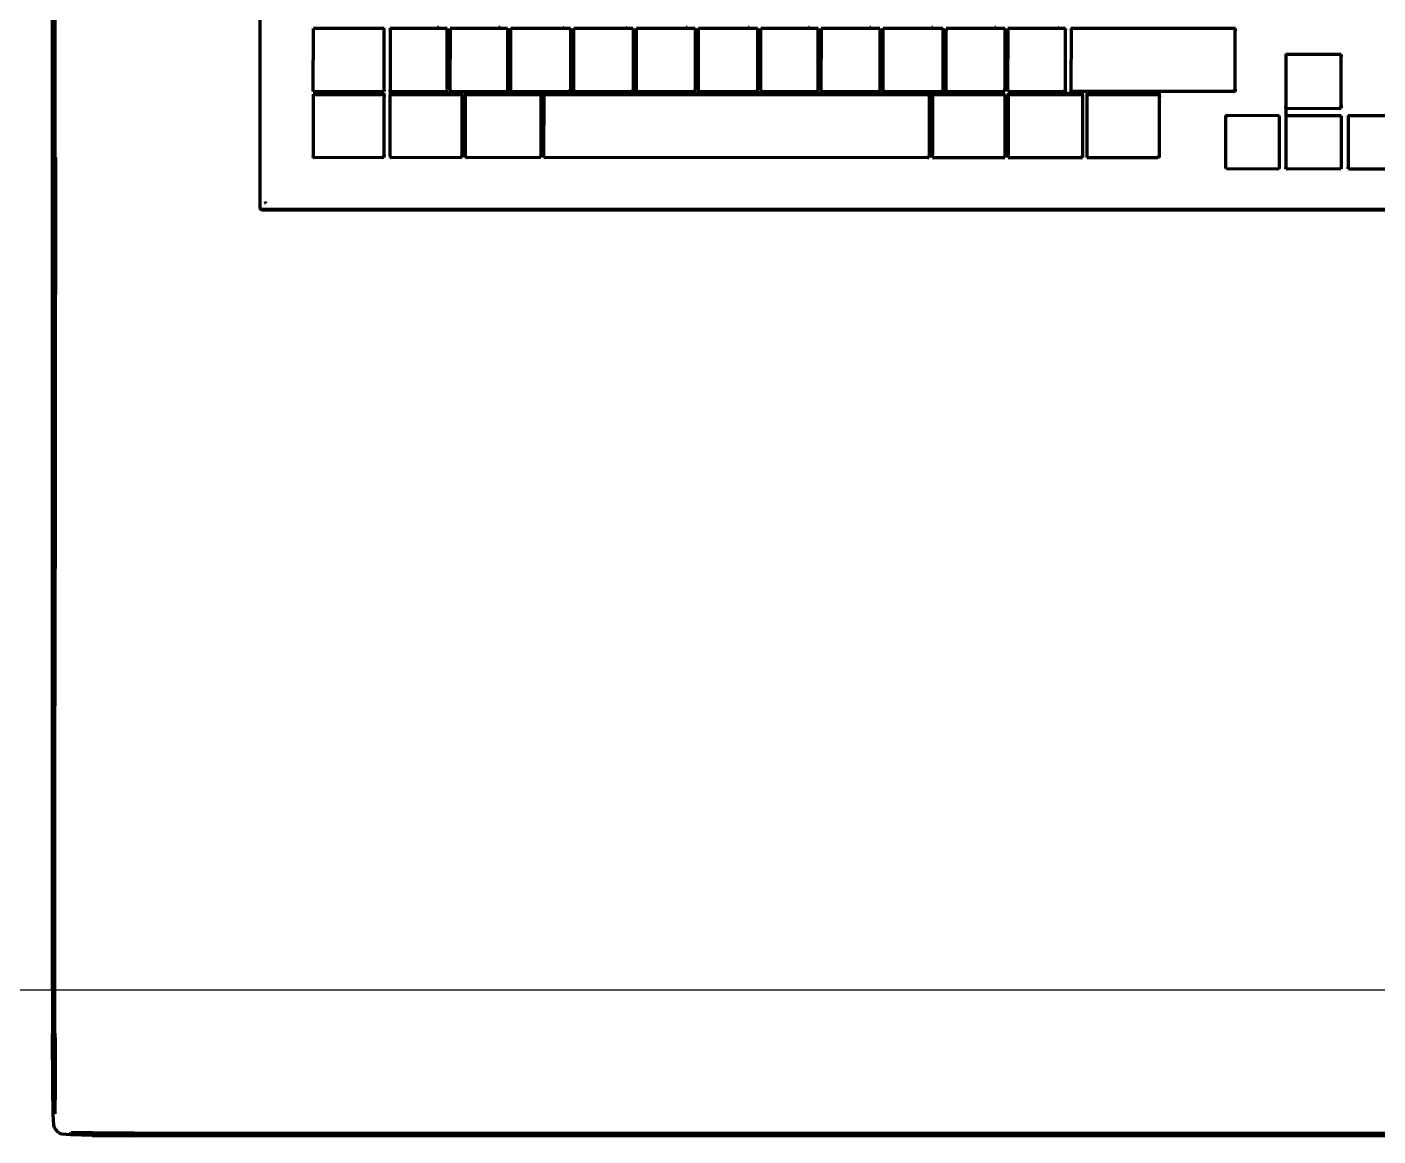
# Model space of a CAD drawing. Header units: millimetres. Extents: x 4307 to 31003, y 2809 to 20009.
# Drawn here: x 11388.9 to 11673.8, y 8490.6 to 8724.4 of the extents above; entities that cross this region are included whole.
import ezdxf

# ---------------------------------------------------------------- set-up
doc = ezdxf.new("R2010")
doc.units = ezdxf.units.MM
doc.layers.add('ProfileEdges', color=7, linetype='Continuous')

msp = doc.modelspace()

# ---------------------------------------------------------------- linework, layer by layer
for p, q in [((11449.26, 8711.13), (11449.35, 8711.13)), ((11449.26, 8710.79), (11449.35, 8710.79)), ((11449.35, 8710.79), (11449.6, 8710.79)), ((11463.89, 8710.79), (11464.15, 8710.79)), ((11464.15, 8710.79), (11464.24, 8710.79)), ((11465.55, 8711.13), (11465.47, 8711.13)), ((11465.47, 8710.79), (11465.55, 8710.79)), ((11465.55, 8710.79), (11465.81, 8710.79)), ((11477.15, 8710.79), (11477.41, 8710.79)), ((11477.5, 8711.13), (11477.41, 8711.13)), ((11477.41, 8710.79), (11477.5, 8710.79)), ((11478.27, 8711.13), (11478.18, 8711.13)), ((11478.18, 8710.79), (11478.27, 8710.79)), ((11489.91, 8710.79), (11490.17, 8710.79)), ((11490.25, 8711.13), (11490.17, 8711.13)), ((11490.17, 8710.79), (11490.25, 8710.79)), ((11491.03, 8711.13), (11490.94, 8711.13)), ((11490.94, 8710.79), (11491.03, 8710.79)), ((11503.17, 8710.79), (11503.43, 8710.79)), ((11503.51, 8711.13), (11503.43, 8711.13)), ((11503.43, 8710.79), (11503.51, 8710.79)), ((11504.2, 8710.79), (11504.28, 8710.79)), ((11516.67, 8711.13), (11516.41, 8711.13)), ((11516.41, 8710.79), (11516.67, 8710.79)), ((11516.75, 8711.13), (11516.67, 8711.13)), ((11516.67, 8710.79), (11516.75, 8710.79)), ((11517.44, 8710.79), (11517.52, 8710.79)), ((11517.52, 8710.79), (11517.78, 8710.79)), ((11529.81, 8711.13), (11529.47, 8711.13)), ((11529.47, 8710.79), (11529.73, 8710.79)), ((11529.73, 8710.79), (11529.81, 8710.79)), ((11530.5, 8710.79), (11530.58, 8710.79)), ((11530.58, 8710.79), (11530.84, 8710.79)), ((11542.94, 8711.13), (11542.6, 8711.13)), ((11542.6, 8710.79), (11542.85, 8710.79)), ((11542.85, 8710.79), (11542.94, 8710.79)), ((11543.71, 8711.13), (11543.62, 8711.13)), ((11543.62, 8710.79), (11543.71, 8710.79)), ((11543.71, 8710.79), (11543.97, 8710.79)), ((11555.37, 8710.79), (11555.62, 8710.79)), ((11555.71, 8711.13), (11555.62, 8711.13)), ((11555.62, 8710.79), (11555.71, 8710.79)), ((11556.48, 8711.13), (11556.39, 8711.13)), ((11556.39, 8710.79), (11556.48, 8710.79)), ((11568.43, 8710.79), (11568.68, 8710.79)), ((11568.77, 8711.13), (11568.68, 8711.13)), ((11568.68, 8710.79), (11568.77, 8710.79)), ((11569.54, 8711.13), (11569.45, 8711.13)), ((11569.45, 8710.79), (11569.54, 8710.79)), ((11581.68, 8710.79), (11581.94, 8710.79)), ((11582.03, 8711.13), (11581.94, 8711.13)), ((11581.94, 8710.79), (11582.03, 8710.79)), ((11582.71, 8710.79), (11582.8, 8710.79)), ((11582.8, 8710.79), (11583.05, 8710.79)), ((11594.74, 8710.79), (11595, 8710.79)), ((11595.09, 8711.13), (11595, 8711.13)), ((11595, 8710.79), (11595.09, 8710.79)), ((11595.77, 8710.79), (11595.86, 8710.79)), ((11595.86, 8710.79), (11596.11, 8710.79)), ((11607.53, 8710.79), (11607.68, 8710.79)), ((11607.74, 8710.81), (11607.87, 8710.79)), ((11607.87, 8711.13), (11607.79, 8711.13)), ((11609.05, 8711.13), (11609.14, 8711.13)), ((11609.05, 8710.79), (11609.14, 8710.79)), ((11609.14, 8710.79), (11609.39, 8710.79)), ((11643.37, 8710.79), (11643.53, 8710.79)), ((11643.59, 8710.81), (11643.72, 8710.79)), ((11643.63, 8711.13), (11643.72, 8711.13)), ((11654.35, 8707.24), (11654.44, 8707.24)), ((11654.44, 8707.24), (11665.7, 8707.2)), ((11665.96, 8707.24), (11666.05, 8707.24)), ((11665.98, 8707.57), (11666.05, 8707.57)), ((11464.17, 8697.21), (11464.24, 8697.21)), ((11465.55, 8697.21), (11465.47, 8697.21)), ((11480.68, 8697.21), (11480.6, 8697.21)), ((11481.45, 8697.21), (11481.37, 8697.21)), ((11497.25, 8697.21), (11496.91, 8697.21)), ((11579.16, 8697.21), (11578.82, 8697.21)), ((11595.12, 8697.21), (11595.03, 8697.21)), ((11611.5, 8697.21), (11611.16, 8697.21)), ((11612.41, 8697.21), (11612.49, 8697.21)), ((11627.63, 8697.21), (11627.71, 8697.21)), ((11449.22, 8696.87), (11449.3, 8696.87)), ((11449.3, 8696.87), (11463.89, 8696.84)), ((11464.11, 8696.89), (11464.24, 8696.87)), ((11465.47, 8696.87), (11465.55, 8696.87)), ((11465.55, 8696.87), (11480.34, 8696.84)), ((11480.55, 8696.89), (11480.68, 8696.87)), ((11481.37, 8696.87), (11481.45, 8696.87)), ((11481.45, 8696.87), (11496.91, 8696.84)), ((11497.16, 8696.87), (11497.25, 8696.87)), ((11497.93, 8696.87), (11498.02, 8696.87)), ((11498.02, 8696.87), (11578.82, 8696.84)), ((11579.07, 8696.87), (11579.16, 8696.87)), ((11579.84, 8696.87), (11579.93, 8696.87)), ((11579.93, 8696.87), (11595.03, 8696.87)), ((11595.03, 8696.87), (11595.12, 8696.87)), ((11595.8, 8696.87), (11595.89, 8696.87)), ((11595.89, 8696.87), (11611.41, 8696.87)), ((11611.41, 8696.87), (11611.5, 8696.87)), ((11612.41, 8696.87), (11612.49, 8696.87)), ((11627.58, 8696.89), (11627.71, 8696.87)), ((11641.66, 8694.52), (11641.79, 8694.54)), ((11641.82, 8694.52), (11642, 8694.52)), ((11652.63, 8694.5), (11652.89, 8694.49)), ((11652.89, 8694.49), (11652.98, 8694.49)), ((11654.35, 8694.49), (11654.44, 8694.49)), ((11665.7, 8694.49), (11665.96, 8694.49)), ((11665.96, 8694.49), (11666.05, 8694.49)), ((11667.49, 8694.83), (11667.58, 8694.83)), ((11667.49, 8694.49), (11667.58, 8694.49)), ((11438.16, 8686.3), (11438.26, 8686.17)), ((11438.26, 8686.17), (11438.26, 8686.42)), ((11438.26, 8686.17), (11438.33, 8686.12)), ((11439.08, 8687.34), (11439.08, 8687.31)), ((11439.08, 8687.31), (11439.13, 8687.31)), ((11439.08, 8687.31), (11439.1, 8687.11)), ((11439.13, 8687.31), (11439.23, 8687.14))]:
    msp.add_line(p, q)
msp.add_lwpolyline([(9699.18, 9766.01), (12222.44, 9766.01), (12222.44, 8521.35), (9699.18, 8521.35)], close=True)
at = {"layer": 'ProfileEdges', "lineweight": 211}
for p, q in [((11394.23, 8804.13), (11394.23, 8530.46)), ((11394.66, 8804.07), (11394.66, 8530.51)), ((11394.79, 8804.06), (11394.77, 8581.25)), ((11438.02, 8801.43), (11438.02, 8686.16)), ((11394.43, 8780.42), (11394.42, 8724.34)), ((11394.36, 8554.11), (11394.42, 8724.34)), ((11394.43, 8554.1), (11394.42, 8724.34)), ((11449.28, 8711.43), (11449.32, 8723.54)), ((11449.35, 8724.04), (11449.3, 8724.04)), ((11449.3, 8724.04), (11449.32, 8723.92)), ((11449.32, 8723.92), (11449.35, 8724.04)), ((11449.32, 8723.54), (11449.32, 8723.92)), ((11464.19, 8724.04), (11449.35, 8724.04)), ((11464.22, 8723.92), (11464.19, 8724.04)), ((11464.24, 8724.04), (11464.19, 8724.04)), ((11464.22, 8723.92), (11464.24, 8724.04)), ((11464.22, 8711.05), (11464.22, 8723.92)), ((11465.49, 8723.92), (11465.47, 8724.04)), ((11465.54, 8724.04), (11465.47, 8724.04)), ((11465.54, 8724.04), (11465.49, 8723.92)), ((11465.49, 8723.92), (11465.49, 8711.43)), ((11477.44, 8724.04), (11465.54, 8724.04)), ((11475.73, 8724.27), (11475.48, 8724.27)), ((11477.44, 8724.04), (11477.47, 8723.92)), ((11477.5, 8724.04), (11477.44, 8724.04)), ((11477.5, 8724.04), (11477.47, 8723.92)), ((11477.47, 8723.92), (11477.47, 8711.43)), ((11478.2, 8723.92), (11478.18, 8724.04)), ((11478.23, 8724.04), (11478.18, 8724.04)), ((11478.18, 8711.13), (11478.2, 8723.92)), ((11478.2, 8723.92), (11478.23, 8724.04)), ((11490.2, 8724.04), (11478.23, 8724.04)), ((11488.66, 8724.27), (11488.44, 8724.27)), ((11490.2, 8724.04), (11490.23, 8723.92)), ((11490.25, 8724.04), (11490.2, 8724.04)), ((11490.25, 8724.04), (11490.23, 8723.92)), ((11490.23, 8723.92), (11490.23, 8711.43)), ((11490.99, 8724.04), (11490.94, 8724.04)), ((11490.96, 8723.92), (11490.94, 8724.04)), ((11490.94, 8711.13), (11490.96, 8723.92)), ((11490.96, 8723.92), (11490.99, 8724.04)), ((11503.4, 8724.05), (11490.99, 8724.04)), ((11502.11, 8724.22), (11501.94, 8724.22)), ((11503.4, 8724.05), (11503.43, 8723.93)), ((11503.51, 8724.04), (11503.4, 8724.05)), ((11503.43, 8723.93), (11503.49, 8723.54)), ((11503.51, 8724.04), (11503.49, 8723.54)), ((11503.49, 8723.54), (11503.49, 8711.43)), ((11504.27, 8724.04), (11504.2, 8724.04)), ((11504.22, 8723.92), (11504.2, 8724.04)), ((11504.2, 8711.13), (11504.22, 8723.92)), ((11504.27, 8724.04), (11504.22, 8723.92)), ((11516.64, 8724.05), (11504.27, 8724.04)), ((11515.42, 8724.22), (11515.24, 8724.22)), ((11516.64, 8724.05), (11516.67, 8723.93)), ((11516.75, 8724.04), (11516.64, 8724.05)), ((11516.67, 8723.93), (11516.73, 8723.54)), ((11516.75, 8724.04), (11516.73, 8723.54)), ((11516.73, 8723.54), (11516.73, 8711.43)), ((11517.46, 8723.92), (11517.44, 8724.04)), ((11517.49, 8724.04), (11517.44, 8724.04)), ((11517.44, 8711.13), (11517.46, 8723.92)), ((11517.46, 8723.92), (11517.49, 8724.04)), ((11529.76, 8724.04), (11517.49, 8724.04)), ((11528.13, 8724.27), (11527.92, 8724.27)), ((11529.76, 8724.04), (11529.79, 8723.92)), ((11529.81, 8724.04), (11529.76, 8724.04)), ((11529.81, 8724.04), (11529.79, 8723.92)), ((11529.79, 8723.92), (11529.79, 8711.43)), ((11530.57, 8724.04), (11530.5, 8724.04)), ((11530.52, 8723.92), (11530.5, 8724.04)), ((11530.5, 8711.13), (11530.52, 8723.92)), ((11530.57, 8724.04), (11530.52, 8723.92)), ((11542.89, 8724.04), (11530.57, 8724.04)), ((11541.22, 8724.27), (11541, 8724.27)), ((11542.89, 8724.04), (11542.92, 8723.92)), ((11542.94, 8724.04), (11542.89, 8724.04)), ((11542.94, 8724.04), (11542.92, 8723.92)), ((11542.92, 8723.92), (11542.92, 8711.43)), ((11543.65, 8723.92), (11543.62, 8724.04)), ((11543.68, 8724.04), (11543.62, 8724.04)), ((11543.62, 8711.13), (11543.65, 8723.92)), ((11543.65, 8723.92), (11543.68, 8724.04)), ((11555.66, 8724.04), (11543.68, 8724.04)), ((11553.93, 8724.27), (11553.72, 8724.27)), ((11555.66, 8724.04), (11555.69, 8723.92)), ((11555.71, 8724.04), (11555.66, 8724.04)), ((11555.71, 8724.04), (11555.69, 8723.92)), ((11555.69, 8723.92), (11555.69, 8711.43)), ((11556.42, 8723.92), (11556.39, 8724.04)), ((11556.45, 8724.04), (11556.39, 8724.04)), ((11556.39, 8711.13), (11556.42, 8723.92)), ((11556.42, 8723.92), (11556.45, 8724.04)), ((11568.72, 8724.04), (11556.45, 8724.04)), ((11566.87, 8724.27), (11566.65, 8724.27)), ((11568.72, 8724.04), (11568.75, 8723.92)), ((11568.77, 8724.04), (11568.72, 8724.04)), ((11568.77, 8724.04), (11568.75, 8723.92)), ((11568.75, 8723.92), (11568.75, 8711.43)), ((11569.51, 8724.04), (11569.45, 8724.04)), ((11569.48, 8723.92), (11569.45, 8724.04)), ((11569.45, 8711.13), (11569.48, 8723.54)), ((11569.48, 8723.92), (11569.51, 8724.04)), ((11569.48, 8723.54), (11569.48, 8723.92)), ((11581.98, 8724.04), (11569.51, 8724.04)), ((11579.93, 8724.27), (11579.72, 8724.27)), ((11581.98, 8724.04), (11582.01, 8723.92)), ((11582.03, 8724.04), (11581.98, 8724.04)), ((11582.03, 8724.04), (11582.01, 8723.92)), ((11582.01, 8723.92), (11582.01, 8711.43)), ((11582.73, 8723.92), (11582.71, 8724.04)), ((11582.76, 8724.04), (11582.71, 8724.04)), ((11582.71, 8711.13), (11582.73, 8723.92)), ((11582.73, 8723.92), (11582.76, 8724.04)), ((11582.8, 8724.04), (11582.76, 8724.04)), ((11595.04, 8724.04), (11582.8, 8724.04)), ((11582.8, 8723.53), (11582.8, 8724.04)), ((11593.21, 8724.27), (11592.99, 8724.27)), ((11595.07, 8723.92), (11595.04, 8724.04)), ((11595.09, 8724.04), (11595.04, 8724.04)), ((11595.09, 8724.04), (11595.07, 8723.92)), ((11595.07, 8723.92), (11595.07, 8711.43)), ((11595.79, 8723.92), (11595.77, 8724.04)), ((11595.82, 8724.04), (11595.77, 8724.04)), ((11595.77, 8711.13), (11595.79, 8723.92)), ((11595.79, 8723.92), (11595.82, 8724.04)), ((11607.8, 8724.05), (11595.82, 8724.04)), ((11606.51, 8724.22), (11606.33, 8724.22)), ((11607.8, 8724.05), (11607.85, 8723.54)), ((11607.87, 8724.04), (11607.8, 8724.05)), ((11607.87, 8724.04), (11607.85, 8723.54)), ((11607.85, 8723.54), (11607.85, 8711.43)), ((11609.12, 8724.04), (11609.05, 8724.04)), ((11609.05, 8724.04), (11609.07, 8723.92)), ((11609.07, 8723.92), (11609.05, 8711.13)), ((11609.12, 8724.04), (11609.07, 8723.92)), ((11643.65, 8724.04), (11609.12, 8724.04)), ((11643.65, 8724.04), (11643.7, 8723.54)), ((11643.72, 8724.04), (11643.65, 8724.04)), ((11643.7, 8723.54), (11643.72, 8724.04)), ((11643.7, 8711.43), (11643.7, 8723.54)), ((11654.4, 8718.59), (11654.35, 8718.59)), ((11654.35, 8718.59), (11654.38, 8718.47)), ((11654.38, 8718.47), (11654.35, 8707.57)), ((11654.38, 8718.47), (11654.4, 8718.59)), ((11665.94, 8718.59), (11654.4, 8718.59)), ((11665.94, 8718.59), (11665.96, 8718.49)), ((11666.05, 8718.59), (11665.94, 8718.59)), ((11666.03, 8718.1), (11665.96, 8718.49)), ((11666.05, 8718.59), (11666.03, 8718.1)), ((11666.03, 8707.87), (11666.03, 8718.1)), ((11449.26, 8711.13), (11449.28, 8711.43)), ((11465.49, 8711.43), (11465.47, 8711.13)), ((11477.47, 8711.43), (11477.5, 8711.13)), ((11490.23, 8711.43), (11490.25, 8711.13)), ((11503.49, 8711.43), (11503.43, 8711.13)), ((11503.49, 8711.43), (11503.51, 8711.13)), ((11516.73, 8711.43), (11516.67, 8711.13)), ((11516.73, 8711.43), (11516.75, 8711.13)), ((11529.79, 8711.43), (11529.81, 8711.13)), ((11542.92, 8711.43), (11542.94, 8711.13)), ((11555.69, 8711.43), (11555.71, 8711.13)), ((11568.75, 8711.43), (11568.77, 8711.13)), ((11582.01, 8711.43), (11582.03, 8711.13)), ((11595.09, 8711.13), (11595.07, 8711.43)), ((11607.85, 8711.43), (11607.79, 8711.13)), ((11607.85, 8711.43), (11607.87, 8711.13)), ((11643.63, 8711.13), (11643.7, 8711.43)), ((11643.72, 8711.13), (11643.7, 8711.43)), ((11449.28, 8709.92), (11449.24, 8697.13)), ((11449.28, 8711.05), (11449.26, 8711.13)), ((11449.28, 8711.05), (11449.26, 8710.79)), ((11464.24, 8710.38), (11449.26, 8710.38)), ((11449.26, 8710.04), (11449.28, 8709.92)), ((11449.31, 8710.04), (11449.26, 8710.04)), ((11449.35, 8710.79), (11449.28, 8711.05)), ((11449.28, 8709.92), (11449.31, 8710.04)), ((11449.31, 8710.04), (11449.34, 8710.19)), ((11464.17, 8710.04), (11449.31, 8710.04)), ((11449.6, 8710.28), (11449.34, 8710.19)), ((11449.35, 8710.79), (11449.6, 8710.7)), ((11463.89, 8710.7), (11449.6, 8710.7)), ((11463.89, 8710.28), (11449.6, 8710.28)), ((11463.89, 8710.7), (11464.15, 8710.79)), ((11463.89, 8710.28), (11464.15, 8710.19)), ((11464.22, 8711.05), (11464.15, 8710.79)), ((11464.15, 8710.19), (11464.17, 8710.04)), ((11464.24, 8710.04), (11464.17, 8710.04)), ((11464.17, 8710.04), (11464.22, 8709.55)), ((11464.24, 8710.79), (11464.22, 8711.05)), ((11464.24, 8710.04), (11464.22, 8709.55)), ((11464.22, 8697.51), (11464.22, 8709.55)), ((11464.24, 8710.04), (11464.24, 8710.38)), ((11465.49, 8711.05), (11465.47, 8711.13)), ((11465.47, 8710.79), (11465.49, 8711.05)), ((11465.47, 8710.79), (11465.47, 8710.38)), ((11465.47, 8710.38), (11480.68, 8710.38)), ((11465.47, 8710.38), (11465.47, 8710.04)), ((11465.54, 8710.04), (11465.47, 8710.04)), ((11465.49, 8709.92), (11465.47, 8710.04)), ((11465.47, 8697.21), (11465.49, 8709.92)), ((11465.49, 8711.05), (11465.55, 8710.79)), ((11465.54, 8710.04), (11465.49, 8709.92)), ((11465.59, 8710.17), (11465.54, 8710.04)), ((11480.6, 8710.04), (11465.54, 8710.04)), ((11465.55, 8710.79), (11465.81, 8710.7)), ((11465.81, 8710.28), (11465.59, 8710.17)), ((11477.15, 8710.7), (11465.81, 8710.7)), ((11480.34, 8710.28), (11465.81, 8710.28)), ((11477.41, 8710.79), (11477.15, 8710.7)), ((11477.41, 8710.79), (11477.47, 8711.05)), ((11477.5, 8711.13), (11477.47, 8711.05)), ((11477.5, 8710.79), (11477.47, 8711.05)), ((11478.18, 8711.13), (11478.2, 8711.05)), ((11478.2, 8711.05), (11478.18, 8710.79)), ((11478.27, 8710.79), (11478.2, 8711.05)), ((11478.27, 8710.79), (11478.37, 8710.79)), ((11478.37, 8710.79), (11478.52, 8710.7)), ((11489.91, 8710.75), (11478.52, 8710.7)), ((11480.6, 8710.19), (11480.34, 8710.28)), ((11480.6, 8710.19), (11480.6, 8710.04)), ((11480.68, 8710.04), (11480.6, 8710.04)), ((11480.6, 8709.85), (11480.6, 8710.04)), ((11480.6, 8709.85), (11480.66, 8709.55)), ((11480.68, 8710.04), (11480.66, 8709.55)), ((11480.66, 8697.51), (11480.66, 8709.55)), ((11480.68, 8710.04), (11480.68, 8710.38)), ((11481.37, 8710.38), (11481.37, 8710.04)), ((11481.37, 8710.38), (11497.25, 8710.38)), ((11481.42, 8710.04), (11481.37, 8710.04)), ((11481.39, 8709.92), (11481.37, 8710.04)), ((11481.37, 8697.21), (11481.39, 8709.92)), ((11481.39, 8709.92), (11481.42, 8710.04)), ((11481.42, 8710.04), (11481.45, 8710.19)), ((11497.2, 8710.04), (11481.42, 8710.04)), ((11481.71, 8710.22), (11481.45, 8710.19)), ((11496.91, 8710.22), (11481.71, 8710.22)), ((11490.17, 8710.79), (11489.91, 8710.75)), ((11490.17, 8710.79), (11490.23, 8711.05)), ((11490.25, 8711.13), (11490.23, 8711.05)), ((11490.25, 8710.79), (11490.23, 8711.05)), ((11490.96, 8711.05), (11490.94, 8711.13)), ((11490.96, 8711.05), (11490.94, 8710.79)), ((11491.03, 8710.79), (11490.96, 8711.05)), ((11491.03, 8710.79), (11491.13, 8710.79)), ((11491.28, 8710.7), (11491.13, 8710.79)), ((11503.17, 8710.75), (11491.28, 8710.7)), ((11497.16, 8710.19), (11496.91, 8710.22)), ((11497.16, 8710.19), (11497.2, 8710.04)), ((11497.2, 8710.04), (11497.23, 8709.92)), ((11497.25, 8710.04), (11497.2, 8710.04)), ((11497.25, 8710.04), (11497.23, 8709.92)), ((11497.23, 8709.92), (11497.23, 8697.51)), ((11497.25, 8710.04), (11497.25, 8710.38)), ((11497.93, 8710.38), (11579.16, 8710.38)), ((11497.93, 8710.04), (11497.93, 8710.38)), ((11498.01, 8710.04), (11497.93, 8710.04)), ((11497.95, 8709.92), (11497.93, 8710.04)), ((11497.93, 8697.21), (11497.95, 8709.92)), ((11498.01, 8710.04), (11497.95, 8709.92)), ((11498.06, 8710.17), (11498.01, 8710.04)), ((11579.11, 8710.04), (11498.01, 8710.04)), ((11498.28, 8710.28), (11498.06, 8710.17)), ((11578.82, 8710.28), (11498.28, 8710.28)), ((11503.43, 8710.79), (11503.17, 8710.75)), ((11503.43, 8710.79), (11503.43, 8711.13)), ((11503.51, 8710.79), (11503.51, 8711.13)), ((11504.22, 8711.05), (11504.2, 8711.13)), ((11504.2, 8710.79), (11504.22, 8711.05)), ((11504.28, 8710.79), (11504.22, 8711.05)), ((11504.28, 8710.79), (11504.39, 8710.79)), ((11504.54, 8710.7), (11504.39, 8710.79)), ((11516.41, 8710.75), (11504.54, 8710.7)), ((11516.67, 8710.79), (11516.41, 8710.75)), ((11516.67, 8711.13), (11516.67, 8710.79)), ((11516.75, 8710.79), (11516.75, 8711.13)), ((11517.46, 8711.05), (11517.44, 8711.13)), ((11517.44, 8710.79), (11517.46, 8711.05)), ((11517.46, 8711.05), (11517.52, 8710.79)), ((11517.78, 8710.7), (11517.52, 8710.79)), ((11529.47, 8710.75), (11517.78, 8710.7)), ((11529.73, 8710.79), (11529.47, 8710.75)), ((11529.73, 8710.79), (11529.79, 8711.05)), ((11529.81, 8711.13), (11529.79, 8711.05)), ((11529.81, 8710.79), (11529.79, 8711.05)), ((11530.5, 8711.13), (11530.52, 8711.05)), ((11530.52, 8711.05), (11530.5, 8710.79)), ((11530.52, 8711.05), (11530.58, 8710.79)), ((11530.84, 8710.7), (11530.58, 8710.79)), ((11542.6, 8710.75), (11530.84, 8710.7)), ((11542.85, 8710.79), (11542.6, 8710.75)), ((11542.85, 8710.79), (11542.92, 8711.05)), ((11542.92, 8711.05), (11542.94, 8711.13)), ((11542.94, 8710.79), (11542.92, 8711.05)), ((11543.62, 8711.13), (11543.65, 8711.05)), ((11543.65, 8711.05), (11543.62, 8710.79)), ((11543.65, 8711.05), (11543.71, 8710.79)), ((11543.71, 8710.79), (11543.97, 8710.7)), ((11555.37, 8710.75), (11543.97, 8710.7)), ((11555.37, 8710.75), (11555.62, 8710.79)), ((11555.62, 8710.79), (11555.69, 8711.05)), ((11555.71, 8711.13), (11555.69, 8711.05)), ((11555.71, 8710.79), (11555.69, 8711.05)), ((11556.42, 8711.05), (11556.39, 8711.13)), ((11556.39, 8710.79), (11556.42, 8711.05)), ((11556.42, 8711.05), (11556.48, 8710.79)), ((11556.48, 8710.79), (11556.58, 8710.79)), ((11556.58, 8710.79), (11556.74, 8710.7)), ((11568.43, 8710.75), (11556.74, 8710.7)), ((11568.43, 8710.75), (11568.68, 8710.79)), ((11568.68, 8710.79), (11568.75, 8711.05)), ((11568.75, 8711.05), (11568.77, 8711.13)), ((11568.77, 8710.79), (11568.75, 8711.05)), ((11569.45, 8711.13), (11569.48, 8711.05)), ((11569.48, 8711.05), (11569.45, 8710.79)), ((11569.54, 8710.79), (11569.48, 8711.05)), ((11569.54, 8710.79), (11569.65, 8710.79)), ((11569.8, 8710.7), (11569.65, 8710.79)), ((11581.68, 8710.75), (11569.8, 8710.7)), ((11578.82, 8710.28), (11579.07, 8710.19)), ((11579.07, 8710.19), (11579.11, 8710.04)), ((11579.16, 8710.04), (11579.11, 8710.04)), ((11579.11, 8710.04), (11579.14, 8709.92)), ((11579.16, 8710.04), (11579.14, 8709.92)), ((11579.14, 8709.92), (11579.14, 8697.51)), ((11579.16, 8710.38), (11579.16, 8710.04)), ((11579.84, 8710.38), (11595.11, 8710.38)), ((11579.84, 8710.04), (11579.84, 8710.38)), ((11579.89, 8710.04), (11579.84, 8710.04)), ((11579.87, 8709.92), (11579.84, 8710.04)), ((11579.87, 8709.92), (11579.89, 8710.04)), ((11579.87, 8709.92), (11579.87, 8697.51)), ((11579.89, 8710.04), (11579.93, 8710.19)), ((11595.07, 8710.04), (11579.89, 8710.04)), ((11579.93, 8710.19), (11580.19, 8710.28)), ((11594.77, 8710.28), (11580.19, 8710.28)), ((11581.68, 8710.75), (11581.94, 8710.79)), ((11581.94, 8710.79), (11582.01, 8711.05)), ((11582.01, 8711.05), (11582.03, 8711.13)), ((11582.03, 8710.79), (11582.01, 8711.05)), ((11582.73, 8711.05), (11582.71, 8711.13)), ((11582.71, 8710.79), (11582.73, 8711.05)), ((11582.73, 8711.05), (11582.8, 8710.79)), ((11583.05, 8710.7), (11582.8, 8710.79)), ((11594.74, 8710.75), (11583.05, 8710.7)), ((11595, 8710.79), (11594.74, 8710.75)), ((11594.77, 8710.28), (11595.03, 8710.19)), ((11595, 8710.79), (11595.07, 8711.05)), ((11595.03, 8710.19), (11595.07, 8710.04)), ((11595.07, 8711.05), (11595.09, 8711.13)), ((11595.09, 8710.79), (11595.07, 8711.05)), ((11595.12, 8710.04), (11595.07, 8710.04)), ((11595.07, 8710.04), (11595.09, 8709.92)), ((11595.12, 8710.04), (11595.09, 8709.92)), ((11595.09, 8709.92), (11595.09, 8697.51)), ((11595.79, 8711.05), (11595.77, 8711.13)), ((11595.77, 8710.79), (11595.79, 8711.05)), ((11595.79, 8711.05), (11595.86, 8710.79)), ((11595.8, 8710.38), (11595.8, 8710.04)), ((11595.8, 8710.38), (11611.5, 8710.38)), ((11595.85, 8710.04), (11595.8, 8710.04)), ((11595.82, 8709.92), (11595.8, 8710.04)), ((11595.82, 8709.92), (11595.85, 8710.04)), ((11595.82, 8709.92), (11595.82, 8697.51)), ((11595.85, 8710.04), (11595.89, 8710.19)), ((11611.45, 8710.04), (11595.85, 8710.04)), ((11595.86, 8710.79), (11596.11, 8710.7)), ((11595.89, 8710.19), (11596.14, 8710.28)), ((11607.53, 8710.75), (11596.11, 8710.7)), ((11611.16, 8710.28), (11596.14, 8710.28)), ((11607.68, 8710.79), (11607.53, 8710.75)), ((11607.74, 8710.81), (11607.68, 8710.79)), ((11607.74, 8710.81), (11607.79, 8711.04)), ((11607.79, 8711.13), (11607.79, 8711.04)), ((11607.87, 8710.79), (11607.87, 8711.13)), ((11609.07, 8711.05), (11609.05, 8711.13)), ((11609.05, 8710.79), (11609.07, 8711.05)), ((11609.07, 8711.05), (11609.14, 8710.79)), ((11609.39, 8710.75), (11609.14, 8710.79)), ((11643.37, 8710.75), (11609.39, 8710.75)), ((11611.16, 8710.28), (11611.41, 8710.19)), ((11611.45, 8710.04), (11611.41, 8710.19)), ((11611.5, 8710.04), (11611.45, 8710.04)), ((11611.48, 8709.92), (11611.45, 8710.04)), ((11611.5, 8710.04), (11611.48, 8709.92)), ((11611.48, 8709.92), (11611.48, 8697.51)), ((11611.5, 8710.04), (11611.5, 8710.38)), ((11612.41, 8710.38), (11612.41, 8710.04)), ((11627.71, 8710.38), (11612.41, 8710.38)), ((11612.46, 8710.04), (11612.41, 8710.04)), ((11612.41, 8710.04), (11612.43, 8709.92)), ((11612.43, 8709.92), (11612.46, 8710.04)), ((11612.43, 8709.92), (11612.43, 8697.51)), ((11612.46, 8710.04), (11612.49, 8710.19)), ((11627.64, 8710.04), (11612.46, 8710.04)), ((11612.49, 8710.19), (11612.75, 8710.28)), ((11627.37, 8710.28), (11612.75, 8710.28)), ((11627.37, 8710.28), (11627.63, 8710.19)), ((11627.63, 8710.19), (11627.64, 8710.04)), ((11627.71, 8710.04), (11627.64, 8710.04)), ((11627.64, 8710.04), (11627.69, 8709.55)), ((11627.69, 8709.55), (11627.71, 8710.04)), ((11627.69, 8697.51), (11627.69, 8709.55)), ((11627.71, 8710.04), (11627.71, 8710.38)), ((11643.37, 8710.75), (11643.53, 8710.79)), ((11643.53, 8710.79), (11643.59, 8710.81)), ((11643.59, 8710.81), (11643.63, 8711.04)), ((11643.63, 8711.04), (11643.63, 8711.13)), ((11643.72, 8710.79), (11643.72, 8711.13)), ((11641.73, 8705.68), (11641.66, 8705.68)), ((11641.66, 8705.68), (11641.68, 8705.19)), ((11641.68, 8705.19), (11641.73, 8705.68)), ((11652.9, 8705.63), (11641.73, 8705.68)), ((11652.9, 8705.63), (11652.95, 8705.52)), ((11652.98, 8705.63), (11652.9, 8705.63)), ((11652.95, 8705.52), (11652.98, 8705.63)), ((11654.38, 8707.5), (11654.35, 8707.57)), ((11654.35, 8707.24), (11654.38, 8707.5)), ((11654.35, 8707.24), (11654.35, 8705.63)), ((11654.4, 8705.63), (11654.35, 8705.63)), ((11654.35, 8705.63), (11654.38, 8705.52)), ((11654.38, 8707.5), (11654.44, 8707.24)), ((11654.4, 8705.63), (11654.38, 8705.52)), ((11654.44, 8705.63), (11654.4, 8705.63)), ((11654.7, 8707.14), (11654.44, 8707.24)), ((11665.99, 8705.64), (11654.44, 8705.63)), ((11654.44, 8705.12), (11654.44, 8705.63)), ((11665.7, 8707.2), (11654.7, 8707.14)), ((11665.7, 8707.2), (11665.96, 8707.24)), ((11665.96, 8707.24), (11665.98, 8707.57)), ((11665.98, 8707.57), (11666.03, 8707.87)), ((11666.03, 8705.52), (11665.99, 8705.64)), ((11666.05, 8705.63), (11665.99, 8705.64)), ((11666.03, 8707.87), (11666.05, 8707.57)), ((11666.05, 8705.63), (11666.03, 8705.52)), ((11666.05, 8707.57), (11666.05, 8707.24)), ((11667.54, 8705.63), (11667.49, 8705.63)), ((11667.49, 8705.63), (11667.51, 8705.52)), ((11667.54, 8705.63), (11667.51, 8705.52)), ((11679.12, 8705.63), (11667.54, 8705.63)), ((11641.68, 8694.78), (11641.68, 8705.19)), ((11652.95, 8705.52), (11652.95, 8694.75)), ((11654.38, 8705.52), (11654.35, 8694.83)), ((11666.03, 8705.52), (11666.03, 8695.13)), ((11667.51, 8705.52), (11667.51, 8695.13)), ((11449.24, 8697.13), (11449.22, 8696.87)), ((11449.3, 8696.87), (11449.24, 8697.13)), ((11464.15, 8697.12), (11464.11, 8696.89)), ((11464.15, 8697.12), (11464.17, 8697.21)), ((11464.17, 8697.21), (11464.22, 8697.51)), ((11464.22, 8697.51), (11464.24, 8697.21)), ((11464.24, 8696.87), (11464.24, 8697.21)), ((11465.47, 8697.21), (11465.49, 8697.13)), ((11465.49, 8697.13), (11465.47, 8696.87)), ((11465.49, 8697.13), (11465.55, 8696.87)), ((11480.6, 8697.12), (11480.55, 8696.89)), ((11480.6, 8697.21), (11480.66, 8697.51)), ((11480.6, 8697.12), (11480.6, 8697.21)), ((11480.66, 8697.51), (11480.68, 8697.21)), ((11480.68, 8696.87), (11480.68, 8697.21)), ((11481.37, 8697.21), (11481.39, 8697.13)), ((11481.39, 8697.13), (11481.37, 8696.87)), ((11481.45, 8696.87), (11481.39, 8697.13)), ((11497.23, 8697.13), (11497.16, 8696.87)), ((11497.23, 8697.51), (11497.25, 8697.21)), ((11497.23, 8697.13), (11497.25, 8697.21)), ((11497.25, 8696.87), (11497.23, 8697.13)), ((11497.95, 8697.13), (11497.93, 8697.21)), ((11497.93, 8696.87), (11497.95, 8697.13)), ((11497.95, 8697.13), (11498.02, 8696.87)), ((11579.14, 8697.13), (11579.07, 8696.87)), ((11579.14, 8697.51), (11579.16, 8697.21)), ((11579.16, 8697.21), (11579.14, 8697.13)), ((11579.16, 8696.87), (11579.14, 8697.13)), ((11579.84, 8697.21), (11579.87, 8697.51)), ((11579.87, 8697.13), (11579.84, 8697.21)), ((11579.84, 8696.87), (11579.87, 8697.13)), ((11579.87, 8697.13), (11579.93, 8696.87)), ((11595.09, 8697.13), (11595.03, 8696.87)), ((11595.09, 8697.51), (11595.12, 8697.21)), ((11595.09, 8697.13), (11595.12, 8697.21)), ((11595.12, 8696.87), (11595.09, 8697.13)), ((11595.8, 8697.21), (11595.82, 8697.51)), ((11595.82, 8697.13), (11595.8, 8697.21)), ((11595.82, 8697.13), (11595.8, 8696.87)), ((11595.82, 8697.13), (11595.89, 8696.87)), ((11611.48, 8697.13), (11611.41, 8696.87)), ((11611.48, 8697.51), (11611.5, 8697.21)), ((11611.5, 8697.21), (11611.48, 8697.13)), ((11611.5, 8696.87), (11611.48, 8697.13)), ((11612.43, 8697.51), (11612.41, 8697.21)), ((11612.41, 8697.21), (11612.43, 8697.13)), ((11612.43, 8697.13), (11612.41, 8696.87)), ((11612.43, 8697.13), (11612.49, 8696.87)), ((11627.63, 8697.12), (11627.58, 8696.89)), ((11627.63, 8697.21), (11627.69, 8697.51)), ((11627.63, 8697.12), (11627.63, 8697.21)), ((11627.71, 8697.21), (11627.69, 8697.51)), ((11627.71, 8696.87), (11627.71, 8697.21)), ((11394.9, 8696.85), (11394.77, 8581.25)), ((11449.56, 8696.78), (11449.3, 8696.87)), ((11463.89, 8696.84), (11449.56, 8696.78)), ((11463.89, 8696.84), (11464.11, 8696.89)), ((11465.81, 8696.78), (11465.55, 8696.87)), ((11480.34, 8696.84), (11465.81, 8696.78)), ((11480.34, 8696.84), (11480.55, 8696.89)), ((11481.71, 8696.78), (11481.45, 8696.87)), ((11496.91, 8696.84), (11481.71, 8696.78)), ((11497.16, 8696.87), (11496.91, 8696.84)), ((11498.28, 8696.78), (11498.02, 8696.87)), ((11578.82, 8696.84), (11498.28, 8696.78)), ((11578.82, 8696.84), (11579.07, 8696.87)), ((11579.93, 8696.87), (11580.19, 8696.78)), ((11594.77, 8696.78), (11580.19, 8696.78)), ((11594.77, 8696.78), (11595.03, 8696.87)), ((11595.89, 8696.87), (11596.14, 8696.78)), ((11611.16, 8696.78), (11596.14, 8696.78)), ((11611.16, 8696.78), (11611.41, 8696.87)), ((11612.49, 8696.87), (11612.75, 8696.84)), ((11612.75, 8696.84), (11627.37, 8696.84)), ((11627.58, 8696.89), (11627.37, 8696.84)), ((11641.68, 8694.78), (11641.66, 8694.52)), ((11641.79, 8694.54), (11641.68, 8694.78)), ((11641.82, 8694.52), (11641.79, 8694.54)), ((11642, 8694.43), (11641.82, 8694.52)), ((11652.63, 8694.4), (11642, 8694.43)), ((11652.89, 8694.49), (11652.63, 8694.4)), ((11652.95, 8694.75), (11652.89, 8694.49)), ((11652.89, 8694.49), (11652.89, 8694.74)), ((11652.98, 8694.49), (11652.95, 8694.75)), ((11654.38, 8694.75), (11654.35, 8694.83)), ((11654.35, 8694.49), (11654.38, 8694.75)), ((11654.38, 8694.75), (11654.44, 8694.49)), ((11654.44, 8694.49), (11654.55, 8694.49)), ((11654.7, 8694.4), (11654.55, 8694.49)), ((11665.7, 8694.46), (11654.7, 8694.4)), ((11665.96, 8694.49), (11665.7, 8694.46)), ((11665.96, 8694.49), (11666.03, 8694.75)), ((11666.03, 8695.13), (11666.05, 8694.83)), ((11666.05, 8694.83), (11666.03, 8694.75)), ((11666.03, 8694.75), (11666.05, 8694.49)), ((11667.51, 8695.13), (11667.49, 8694.83)), ((11667.51, 8694.75), (11667.49, 8694.83)), ((11667.49, 8694.49), (11667.51, 8694.75)), ((11667.51, 8694.75), (11667.58, 8694.49)), ((11667.58, 8694.49), (11667.68, 8694.49)), ((11667.68, 8694.49), (11667.83, 8694.4)), ((11678.88, 8694.4), (11667.83, 8694.4)), ((11438.2, 8685.97), (11438.02, 8686.16)), ((11438.05, 8686.18), (11438.22, 8685.99)), ((11438.24, 8685.97), (11438.2, 8685.97)), ((11438.24, 8685.97), (11438.37, 8685.83)), ((11438.46, 8685.97), (11438.24, 8685.97)), ((11438.37, 8685.83), (11737.25, 8685.83)), ((11438.46, 8685.97), (11438.49, 8685.93)), ((11438.49, 8685.93), (11737.13, 8685.93)), ((11439.13, 8687.4), (11439.13, 8687.31)), ((11439.23, 8687.27), (11439.13, 8687.31)), ((11439.23, 8687.51), (11439.23, 8687.27)), ((11439.23, 8687.27), (11439.28, 8687.19)), ((11394.82, 8512.24), (11394.77, 8581.25)), ((11394.43, 8554.1), (11394.36, 8554.11)), ((11394.43, 8554.1), (11394.53, 8554.11)), ((11394.53, 8554.11), (11394.66, 8530.51)), ((11394.23, 8530.46), (11394.27, 8512.14)), ((11394.69, 8512.21), (11394.66, 8530.51)), ((11394.33, 8500.93), (11394.27, 8512.14)), ((11394.74, 8501.04), (11394.69, 8512.21)), ((11394.82, 8512.24), (11394.83, 8510.38)), ((11394.83, 8510.38), (11394.87, 8501.07)), ((11394.83, 8510.38), (11394.83, 8501.06)), ((11394.42, 8495.08), (11394.33, 8500.93)), ((11394.83, 8501.06), (11394.74, 8501.04)), ((11394.74, 8501.04), (11394.82, 8495.22)), ((11394.83, 8501.06), (11394.82, 8495.22)), ((11394.87, 8501.07), (11394.83, 8501.06)), ((11394.58, 8492.83), (11394.42, 8495.08)), ((11394.74, 8492.39), (11394.58, 8492.83)), ((11394.92, 8491.98), (11394.74, 8492.39)), ((11395.49, 8491.35), (11394.92, 8491.98)), ((11395.49, 8491.35), (11395.85, 8491.13)), ((11396.26, 8490.94), (11395.85, 8491.13)), ((11398.07, 8490.79), (11396.26, 8490.94)), ((11402.67, 8490.69), (11398.07, 8490.79)), ((11398.2, 8491.24), (11398.24, 8491.38)), ((11402.77, 8491.15), (11398.2, 8491.24)), ((11398.24, 8491.38), (11402.8, 8491.29)), ((11402.67, 8490.69), (11411.43, 8490.63)), ((11411.49, 8491.09), (11402.77, 8491.15)), ((11402.8, 8491.29), (11411.51, 8491.23)), ((11425.7, 8490.58), (11411.43, 8490.63)), ((11425.75, 8491.05), (11411.49, 8491.09)), ((11411.51, 8491.23), (11425.77, 8491.2)), ((11910.88, 8490.59), (11425.7, 8490.58)), ((11444.17, 8491.18), (11425.75, 8491.05)), ((11444.15, 8490.91), (11425.75, 8491.05)), ((11425.75, 8491.05), (11465.32, 8491.03)), ((11425.77, 8491.2), (11444.17, 8491.18)), ((11444.15, 8490.91), (11444.14, 8490.8)), ((11892.44, 8490.8), (11444.14, 8490.8)), ((11465.32, 8491.03), (11444.15, 8490.91)), ((11444.17, 8491.18), (11892.41, 8491.18))]:
    msp.add_line(p, q, dxfattribs=at)

doc.saveas('drawing.dxf')
